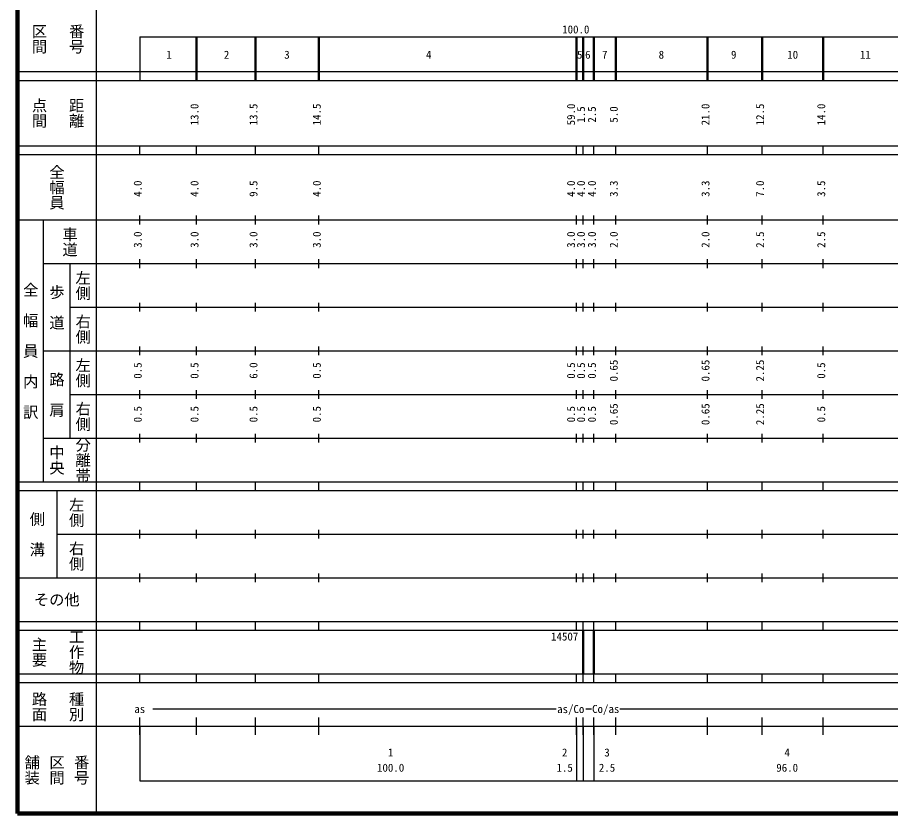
# Model space of a CAD drawing. Units: millimetres on the paper, enlarged 1000 times. Extents: x 40000 to 680000, y 20000 to 380000.
# Drawn here: x 40000 to 239914, y 20000 to 202409 of the extents above; entities that cross this region are included whole.
import ezdxf
from ezdxf.enums import TextEntityAlignment as Align

# ---------------------------------------------------------------- set-up
doc = ezdxf.new("R2010")
doc.units = ezdxf.units.MM
doc.header["$LTSCALE"] = 1000
for name, color, linetype, lineweight in [('M-TTL', 2, 'Continuous', 140), ('M-TTL-BAND', 7, 'Continuous', 25), ('M-TTL-LINE', 7, 'Continuous', 50)]:
    doc.layers.add(name, color=color, linetype=linetype, lineweight=lineweight)
doc.styles.add('@ＭＳ ゴシック', font='')
doc.styles.add('ＭＳ ゴシック', font='')
doc.styles.get('@ＭＳ ゴシック').set_extended_font_data('@MS Gothic')
doc.styles.get('ＭＳ ゴシック').set_extended_font_data('MS Gothic')

msp = doc.modelspace()

# ---------------------------------------------------------------- linework, layer by layer
at = {"layer": 'M-TTL'}
for p, q in [((40000, 380000), (40000, 20000)), ((40000, 20000), (680000, 20000))]:
    msp.add_line(p, q, dxfattribs=at)
at = {"layer": 'M-TTL-BAND'}
for p, q in [((58000, 370000), (58000, 20000)), ((68000, 198000), (579000, 198000)), ((68000, 198000), (68000, 188000)), ((40000, 190000), (579000, 190000)), ((40000, 188000), (579000, 188000)), ((40000, 173000), (579000, 173000)), ((68000, 171000), (68000, 173000)), ((81000, 171000), (81000, 173000)), ((94500, 171000), (94500, 173000)), ((109000, 171000), (109000, 173000)), ((168000, 171000), (168000, 173000)), ((169500, 171000), (169500, 173000)), ((172000, 171000), (172000, 173000)), ((177000, 171000), (177000, 173000)), ((198000, 171000), (198000, 173000)), ((210500, 171000), (210500, 173000)), ((224500, 171000), (224500, 173000)), ((40000, 171000), (579000, 171000)), ((40000, 156000), (579000, 156000)), ((46000, 96000), (46000, 156000)), ((68000, 155000), (68000, 157000)), ((81000, 155000), (81000, 157000)), ((94500, 155000), (94500, 157000)), ((109000, 155000), (109000, 157000)), ((168000, 155000), (168000, 157000)), ((169500, 155000), (169500, 157000)), ((172000, 155000), (172000, 157000)), ((177000, 155000), (177000, 157000)), ((198000, 155000), (198000, 157000)), ((210500, 155000), (210500, 157000)), ((224500, 155000), (224500, 157000)), ((46000, 146000), (579000, 146000)), ((52000, 146000), (52000, 106000)), ((68000, 145000), (68000, 147000)), ((81000, 145000), (81000, 147000)), ((94500, 145000), (94500, 147000)), ((109000, 145000), (109000, 147000)), ((168000, 145000), (168000, 147000)), ((169500, 145000), (169500, 147000)), ((172000, 145000), (172000, 147000)), ((177000, 145000), (177000, 147000)), ((198000, 145000), (198000, 147000)), ((210500, 145000), (210500, 147000)), ((224500, 145000), (224500, 147000)), ((52000, 136000), (579000, 136000)), ((68000, 135000), (68000, 137000)), ((81000, 135000), (81000, 137000)), ((94500, 135000), (94500, 137000)), ((109000, 135000), (109000, 137000)), ((168000, 135000), (168000, 137000)), ((169500, 135000), (169500, 137000)), ((172000, 135000), (172000, 137000)), ((177000, 135000), (177000, 137000)), ((198000, 135000), (198000, 137000)), ((210500, 135000), (210500, 137000)), ((224500, 135000), (224500, 137000)), ((46000, 126000), (579000, 126000)), ((68000, 125000), (68000, 127000)), ((81000, 125000), (81000, 127000)), ((94500, 125000), (94500, 127000)), ((109000, 125000), (109000, 127000)), ((168000, 125000), (168000, 127000)), ((169500, 125000), (169500, 127000)), ((172000, 125000), (172000, 127000)), ((177000, 125000), (177000, 127000)), ((198000, 125000), (198000, 127000)), ((210500, 125000), (210500, 127000)), ((224500, 125000), (224500, 127000)), ((52000, 116000), (579000, 116000)), ((68000, 115000), (68000, 117000)), ((81000, 115000), (81000, 117000)), ((94500, 115000), (94500, 117000)), ((109000, 115000), (109000, 117000)), ((168000, 115000), (168000, 117000)), ((169500, 115000), (169500, 117000)), ((172000, 115000), (172000, 117000)), ((177000, 115000), (177000, 117000)), ((198000, 115000), (198000, 117000)), ((210500, 115000), (210500, 117000)), ((224500, 115000), (224500, 117000)), ((46000, 106000), (579000, 106000)), ((68000, 105000), (68000, 107000)), ((81000, 105000), (81000, 107000)), ((94500, 105000), (94500, 107000)), ((109000, 105000), (109000, 107000)), ((168000, 105000), (168000, 107000)), ((169500, 105000), (169500, 107000)), ((172000, 105000), (172000, 107000)), ((177000, 105000), (177000, 107000)), ((198000, 105000), (198000, 107000)), ((210500, 105000), (210500, 107000)), ((224500, 105000), (224500, 107000)), ((40000, 96000), (579000, 96000)), ((68000, 94000), (68000, 96000)), ((81000, 94000), (81000, 96000)), ((94500, 94000), (94500, 96000)), ((109000, 94000), (109000, 96000)), ((168000, 94000), (168000, 96000)), ((169500, 94000), (169500, 96000)), ((172000, 94000), (172000, 96000)), ((177000, 94000), (177000, 96000)), ((198000, 94000), (198000, 96000)), ((210500, 94000), (210500, 96000)), ((224500, 94000), (224500, 96000)), ((40000, 94000), (579000, 94000)), ((49000, 94000), (49000, 74000)), ((49000, 84000), (579000, 84000)), ((68000, 83000), (68000, 85000)), ((81000, 83000), (81000, 85000)), ((94500, 83000), (94500, 85000)), ((109000, 83000), (109000, 85000)), ((168000, 83000), (168000, 85000)), ((169500, 83000), (169500, 85000)), ((172000, 83000), (172000, 85000)), ((177000, 83000), (177000, 85000)), ((198000, 83000), (198000, 85000)), ((210500, 83000), (210500, 85000)), ((224500, 83000), (224500, 85000)), ((40000, 74000), (579000, 74000)), ((68000, 73000), (68000, 75000)), ((81000, 73000), (81000, 75000)), ((94500, 73000), (94500, 75000)), ((109000, 73000), (109000, 75000)), ((168000, 73000), (168000, 75000)), ((169500, 73000), (169500, 75000)), ((172000, 73000), (172000, 75000)), ((177000, 73000), (177000, 75000)), ((198000, 73000), (198000, 75000)), ((210500, 73000), (210500, 75000)), ((224500, 73000), (224500, 75000)), ((40000, 64000), (579000, 64000)), ((68000, 62000), (68000, 64000)), ((81000, 62000), (81000, 64000)), ((94500, 62000), (94500, 64000)), ((109000, 62000), (109000, 64000)), ((168000, 62000), (168000, 64000)), ((169500, 62000), (169500, 64000)), ((172000, 62000), (172000, 64000)), ((177000, 62000), (177000, 64000)), ((198000, 62000), (198000, 64000)), ((210500, 62000), (210500, 64000)), ((224500, 62000), (224500, 64000)), ((40000, 62000), (579000, 62000)), ((40000, 52000), (579000, 52000)), ((68000, 50000), (68000, 52000)), ((81000, 50000), (81000, 52000)), ((94500, 50000), (94500, 52000)), ((109000, 50000), (109000, 52000)), ((168000, 50000), (168000, 52000)), ((169500, 50000), (169500, 52000)), ((172000, 50000), (172000, 52000)), ((177000, 50000), (177000, 52000)), ((198000, 50000), (198000, 52000)), ((210500, 50000), (210500, 52000)), ((224500, 50000), (224500, 52000)), ((40000, 50000), (579000, 50000)), ((71000, 44000), (163374, 44000)), ((170164, 44000), (171429, 44000)), ((177945, 44000), (454722, 44000)), ((68000, 38000), (68000, 42000)), ((81000, 38000), (81000, 42000)), ((94500, 38000), (94500, 42000)), ((109000, 38000), (109000, 42000)), ((168000, 38000), (168000, 42000)), ((169500, 38000), (169500, 42000)), ((172000, 38000), (172000, 42000)), ((177000, 38000), (177000, 42000)), ((198000, 38000), (198000, 42000)), ((210500, 38000), (210500, 42000)), ((224500, 38000), (224500, 42000)), ((40000, 40000), (579000, 40000)), ((68000, 40000), (68000, 27500)), ((168000, 40000), (168000, 27500)), ((169500, 40000), (169500, 27500)), ((172000, 40000), (172000, 27500)), ((68000, 27500), (579000, 27500))]:
    msp.add_line(p, q, dxfattribs=at)
at = {"layer": 'M-TTL-LINE'}
for p, q in [((81000, 198000), (81000, 188000)), ((94500, 198000), (94500, 188000)), ((109000, 198000), (109000, 188000)), ((168000, 198000), (168000, 188000)), ((169500, 198000), (169500, 188000)), ((172000, 198000), (172000, 188000)), ((177000, 198000), (177000, 188000)), ((198000, 198000), (198000, 188000)), ((210500, 198000), (210500, 188000)), ((224500, 198000), (224500, 188000)), ((169500, 52000), (169500, 62000)), ((172000, 62000), (172000, 52000))]:
    msp.add_line(p, q, dxfattribs=at)

# ---------------------------------------------------------------- texts
at = {"layer": 'M-TTL-BAND', "style": '@ＭＳ ゴシック'}
for s, p in [('区間', (45000, 197500)), ('番号', (53500, 197500)), ('点間', (45000, 180500)), ('距離', (53500, 180500)), ('全幅員', (49000, 163500)), ('車道', (52000, 151000)), ('左側', (55000, 141000)), ('全\u3000幅\u3000員\u3000内\u3000訳', (43000, 126000)), ('歩\u3000道', (49000, 136000)), ('右側', (55000, 131000)), ('左側', (55000, 121000)), ('路\u3000肩', (49000, 116000)), ('右側', (55000, 111000)), ('分離帯', (55000, 101000)), ('中央', (49000, 101000)), ('左側', (53500, 89000)), ('側\u3000溝', (44500, 84000)), ('右側', (53500, 79000)), ('主要', (45000, 57000)), ('工作物', (53500, 57000)), ('路面', (45000, 44500)), ('種別', (53500, 44500)), ('舗装', (43333, 30000)), ('区間', (49000, 30000)), ('番号', (54667, 30000))]:
    msp.add_text(s, height=2566, rotation=270, dxfattribs=at).set_placement(p, align=Align.MIDDLE_CENTER)
at = {"layer": 'M-TTL-BAND', "style": 'ＭＳ ゴシック'}
for s, p in [('100.0', (167844, 198195)), ('1', (74721, 192405)), ('2', (87880, 192405)), ('3', (101713, 192405)), ('4', (134167, 192405)), ('5', (168751, 192405)), ('6', (170607, 192405)), ('7', (174466, 192405)), ('8', (187435, 192405)), ('9', (204010, 192405)), ('10', (217506, 192405)), ('11', (234165, 192405)), ('14507', (165300, 59092)), ('as', (68000, 42500)), ('as/Co', (166688, 42475)), ('Co/as', (174698, 42500)), ('1', (125444, 32523)), ('2', (165300, 32523)), ('3', (175000, 32523)), ('4', (216248, 32523)), ('100.0', (125444, 29033)), ('1.5', (165300, 29033)), ('2.5', (175000, 29033)), ('96.0', (216248, 29033))]:
    msp.add_text(s, height=1833, dxfattribs=at).set_placement(p, align=Align.BOTTOM_CENTER)
for s, p in [('13.0', (82000, 180174)), ('13.5', (95500, 180174)), ('14.5', (110000, 180174)), ('59.0', (168212, 180174)), ('21.0', (199000, 180174)), ('12.5', (211500, 180174)), ('14.0', (225500, 180174)), ('1.5', (170500, 180174)), ('2.5', (173000, 180174)), ('5.0', (178000, 180174)), ('4.0', (69000, 163174)), ('4.0', (82000, 163174)), ('9.5', (95500, 163174)), ('4.0', (110000, 163174)), ('4.0', (168212, 163174)), ('4.0', (170500, 163174)), ('4.0', (173000, 163174)), ('3.3', (178000, 163174)), ('3.3', (199000, 163174)), ('7.0', (211500, 163174)), ('3.5', (225500, 163174)), ('3.0', (69000, 151500)), ('3.0', (82000, 151500)), ('3.0', (95500, 151500)), ('3.0', (110000, 151500)), ('3.0', (168212, 151500)), ('3.0', (170500, 151500)), ('3.0', (173000, 151500)), ('2.0', (178000, 151500)), ('2.0', (199000, 151500)), ('2.5', (211500, 151500)), ('2.5', (225500, 151500)), ('0.5', (69000, 121500)), ('0.5', (82000, 121500)), ('6.0', (95500, 121500)), ('0.5', (110000, 121500)), ('0.5', (168212, 121500)), ('0.5', (170500, 121500)), ('0.5', (173000, 121500)), ('0.65', (178000, 121500)), ('0.65', (199000, 121500)), ('2.25', (211500, 121500)), ('0.5', (225500, 121500)), ('0.5', (69000, 111500)), ('0.5', (82000, 111500)), ('0.5', (95500, 111500)), ('0.5', (110000, 111500)), ('0.5', (168212, 111500)), ('0.5', (170500, 111500)), ('0.5', (173000, 111500)), ('0.65', (178000, 111500)), ('0.65', (199000, 111500)), ('2.25', (211500, 111500)), ('0.5', (225500, 111500))]:
    msp.add_text(s, height=1833, rotation=90, dxfattribs=at).set_placement(p, align=Align.BOTTOM_CENTER)
msp.add_text('その他', height=2566, dxfattribs=at).set_placement((49000, 69000), align=Align.MIDDLE_CENTER)

doc.saveas('drawing.dxf')
